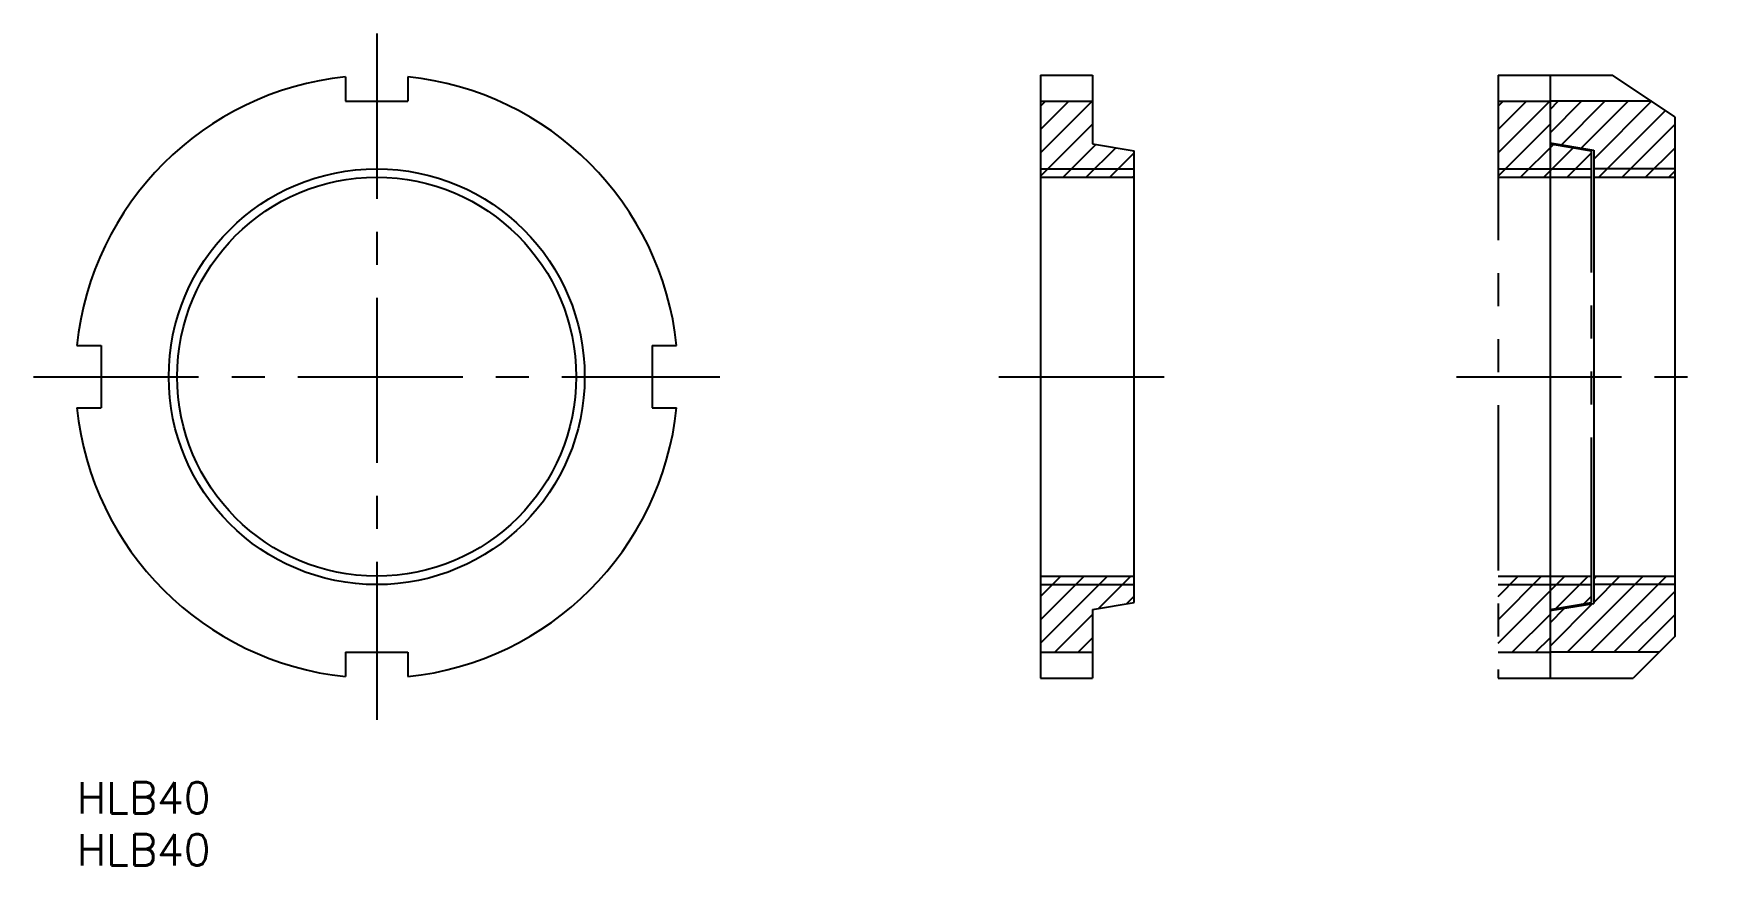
# Model space of a CAD drawing. Extents: x -4 to 158, y -8 to 72.
import ezdxf

# ---------------------------------------------------------------- set-up
doc = ezdxf.new("R2010")
doc.units = 0
doc.header["$LTSCALE"] = 0.5
doc.linetypes.add('CENTER', pattern=[50.8, 31.75, -6.35, 6.35, -6.35])
doc.linetypes.add('PHANTOM', pattern=[63.5, 31.75, -6.35, 6.35, -6.35, 6.35, -6.35])
for name, color, linetype in [('MSM_CENTER', 1, 'CENTER'), ('MSM_CONTINUOUS', 7, 'CONTINUOUS'), ('MSM_IMAGINARY', 6, 'PHANTOM'), ('MSM_NARROW', 5, 'CONTINUOUS'), ('MSM_PART_NUMBER', 7, 'CONTINUOUS')]:
    doc.layers.add(name, color=color, linetype=linetype)
doc.styles.get("Standard").update_dxf_attribs({"font": 'txt.shx', "height": 3, "bigfont": 'bigfont.shx'})

# ---------------------------------------------------------------- blocks, each defined once
blk = doc.blocks.new('*U8')
at = {"layer": 'MSM_PART_NUMBER'}
blk.add_text('HLB40', height=3, dxfattribs=at).set_placement((0, -3))
blk = doc.blocks.new('*U9')
at = {"layer": 'MSM_PART_NUMBER'}
blk.add_text('HLB40', height=3, dxfattribs=at).set_placement((0, -8))

msp = doc.modelspace()

# ---------------------------------------------------------------- linework, layer by layer
at = {"layer": 'MSM_CENTER'}
for p, q in [((28.84, 72), (28.84, 6)), ((-4.16, 39), (61.84, 39)), ((88.69, 39), (105.69, 39)), ((132.69, 39), (157.69, 39))]:
    msp.add_line(p, q, dxfattribs=at)
at = {"layer": 'MSM_CONTINUOUS'}
for p, q in [((92.69, 68), (92.69, 10)), ((92.69, 68), (97.69, 68)), ((97.69, 68), (97.69, 61.4)), ((141.69, 68), (141.69, 10)), ((141.69, 68), (147.69, 68)), ((153.69, 64), (147.69, 68)), ((25.84, 67.84), (25.84, 65.5)), ((31.84, 67.84), (31.84, 65.5)), ((25.84, 65.5), (31.84, 65.5)), ((92.69, 65.5), (97.69, 65.5)), ((151.44, 65.5), (141.69, 65.5)), ((153.69, 64), (153.69, 14)), ((97.69, 61.4), (101.69, 60.73)), ((101.69, 17.27), (101.69, 60.73)), ((141.69, 61.5), (145.89, 60.8)), ((145.89, 60.8), (145.89, 17.2)), ((92.69, 58.19), (101.69, 58.19)), ((145.89, 58.19), (153.69, 58.19)), ((0, 42), (2.34, 42)), ((2.34, 42), (2.34, 36)), ((55.34, 42), (57.69, 42)), ((55.34, 42), (55.34, 36)), ((0, 36), (2.34, 36)), ((55.34, 36), (57.69, 36)), ((92.69, 19.81), (101.69, 19.81)), ((145.89, 19.81), (153.69, 19.81)), ((97.69, 16.6), (101.69, 17.27)), ((97.69, 16.6), (97.69, 10)), ((141.69, 16.5), (145.89, 17.2)), ((153.69, 14), (149.69, 10)), ((25.84, 12.5), (25.84, 10.16)), ((25.84, 12.5), (31.84, 12.5)), ((31.84, 12.5), (31.84, 10.16)), ((92.69, 12.5), (97.69, 12.5)), ((152.19, 12.5), (141.69, 12.5)), ((92.69, 10), (97.69, 10)), ((141.69, 10), (149.69, 10))]:
    msp.add_line(p, q, dxfattribs=at)
msp.add_circle((28.84, 39), 19.19, dxfattribs=at)
for start, end in [(95.9378, 174.0622), (5.9378, 84.0622), (185.9378, 264.0622), (275.9378, 354.0622)]:
    msp.add_arc((28.84, 39), 29, start, end, dxfattribs=at)
at = {"layer": 'MSM_IMAGINARY'}
for p, q in [((136.69, 68), (136.69, 10)), ((136.69, 68), (141.69, 68)), ((136.69, 65.5), (141.69, 65.5)), ((136.69, 65.01), (137.18, 65.5)), ((136.69, 62.77), (139.42, 65.5)), ((136.69, 60.52), (141.67, 65.5)), ((136.69, 58.28), (141.69, 63.28)), ((138.85, 58.19), (142.01, 61.35)), ((141.09, 58.19), (143.93, 61.03)), ((141.69, 61.4), (145.69, 60.73)), ((143.34, 58.19), (145.69, 60.54)), ((145.69, 17.27), (145.69, 60.73)), ((136.69, 59), (145.69, 59)), ((145.58, 58.19), (145.69, 58.29)), ((136.69, 58.19), (145.69, 58.19)), ((136.69, 19.81), (145.69, 19.81)), ((136.69, 17.86), (138.64, 19.81)), ((136.69, 15.62), (140.88, 19.81)), ((136.69, 13.37), (143.13, 19.81)), ((142.25, 16.69), (145.37, 19.81)), ((136.69, 19), (145.69, 19)), ((144.95, 17.14), (145.69, 17.88)), ((141.69, 16.6), (145.69, 17.27)), ((138.06, 12.5), (141.69, 16.13)), ((140.31, 12.5), (141.69, 13.88)), ((136.69, 12.5), (141.69, 12.5)), ((136.69, 10), (141.69, 10))]:
    msp.add_line(p, q, dxfattribs=at)
at = {"layer": 'MSM_NARROW'}
for p, q in [((92.69, 65.01), (93.18, 65.5)), ((92.69, 62.77), (95.42, 65.5)), ((92.69, 60.52), (97.67, 65.5)), ((141.69, 64.72), (142.47, 65.5)), ((141.69, 62.47), (144.72, 65.5)), ((142.78, 61.32), (146.96, 65.5)), ((144.7, 61), (149.21, 65.5)), ((145.89, 59.94), (151.45, 65.5)), ((92.69, 58.28), (97.69, 63.28)), ((146.38, 58.19), (152.79, 64.6)), ((148.63, 58.19), (153.69, 63.25)), ((94.85, 58.19), (98.01, 61.35)), ((97.09, 58.19), (99.93, 61.03)), ((99.34, 58.19), (101.69, 60.54)), ((150.87, 58.19), (153.69, 61)), ((92.69, 59), (101.69, 59)), ((101.58, 58.19), (101.69, 58.29)), ((153.69, 59), (145.89, 59)), ((153.12, 58.19), (153.69, 58.76)), ((92.69, 17.86), (94.64, 19.81)), ((92.69, 15.62), (96.88, 19.81)), ((92.69, 13.37), (99.13, 19.81)), ((98.25, 16.69), (101.37, 19.81)), ((143.35, 12.5), (150.66, 19.81)), ((145.6, 12.5), (152.91, 19.81)), ((145.89, 19.53), (146.17, 19.81)), ((145.89, 17.28), (148.42, 19.81)), ((92.69, 19), (101.69, 19)), ((100.95, 17.14), (101.69, 17.88)), ((153.69, 19), (145.89, 19)), ((147.84, 12.5), (153.69, 18.35)), ((141.69, 13.08), (145.79, 17.18)), ((141.69, 15.33), (143.1, 16.73)), ((94.06, 12.5), (97.69, 16.13)), ((150.09, 12.5), (153.69, 16.1)), ((96.31, 12.5), (97.69, 13.88))]:
    msp.add_line(p, q, dxfattribs=at)
msp.add_circle((28.84, 39), 20, dxfattribs=at)

# ---------------------------------------------------------------- block references
at = {"layer": 'MSM_CONTINUOUS'}
for name in ['*U8', '*U9']:
    msp.add_blockref(name, (0, 0), dxfattribs=at)

doc.saveas('drawing.dxf')
